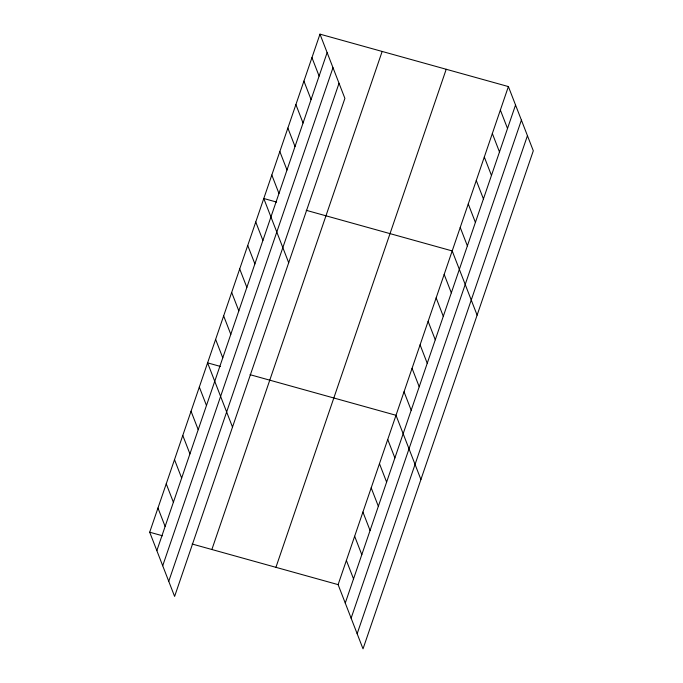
<?xml version="1.0" encoding="UTF-8"?>
<svg xmlns="http://www.w3.org/2000/svg" width="683" height="683" viewBox="0 0 683 683"><rect width="100%" height="100%" fill="white"/><g stroke="black" fill="none" stroke-linecap="round" stroke-linejoin="round"><path stroke-width="1.02" d="M319.977 34.15L344.889 98.369L174.609 596.43L149.697 532.211L319.977 34.15L508.391 86.57L533.303 150.789L363.023 648.85L338.111 584.631L508.391 86.57M156.851 550.643L327.131 52.591M162.708 565.755L332.988 67.694M168.744 581.318L339.033 83.266M211.875 549.508L382.156 51.447M275.932 567.325L446.212 69.273M345.265 603.063L515.545 105.003M351.122 618.175L521.402 120.114M357.158 633.739L527.438 135.686M276.615 202.083L263.783 198.505L288.696 262.733M306.223 210.313L452.197 250.926L477.11 315.153M220.421 366.438L207.598 362.869L232.502 427.088M250.029 374.677L396.003 415.29L420.916 479.509M149.697 532.211L162.528 535.779M192.136 544.018L338.111 584.631M500.366 110.048L507.52 128.489M492.341 133.526L499.486 151.968M484.307 157.013L491.461 175.446M476.282 180.491L483.436 198.924M468.256 203.969L475.402 222.41M460.222 227.448L467.377 245.889M444.172 274.412L451.326 292.845M436.147 297.89L443.293 316.323M428.113 321.369L435.267 339.81M311.952 57.628L319.106 76.069M420.088 344.847L427.242 363.288M303.926 81.106L311.072 99.547M412.062 368.325L419.208 386.766M295.901 104.593L303.047 123.025M404.037 391.811L411.183 410.244M287.867 128.071L295.022 146.504M279.842 151.549L286.997 169.99M387.731 439.476L394.885 457.917M271.817 175.027L278.963 193.468M379.466 463.672L386.612 482.104M371.193 487.858L378.348 506.299M255.758 221.992L262.912 240.425M362.921 512.054L370.075 530.495M247.733 245.47L254.887 263.903M354.648 536.249L361.802 554.681M239.707 268.948L246.853 287.389M346.383 560.436L353.529 578.877M231.674 292.426L238.828 310.867M223.648 315.905L230.803 334.346M215.623 339.391L222.769 357.824M199.325 387.056L206.471 405.497M191.052 411.251L198.207 429.692M182.779 435.447L189.934 453.879M174.507 459.633L181.661 478.074M166.242 483.829L173.388 502.261M157.969 508.015L165.124 526.456"/></g></svg>
